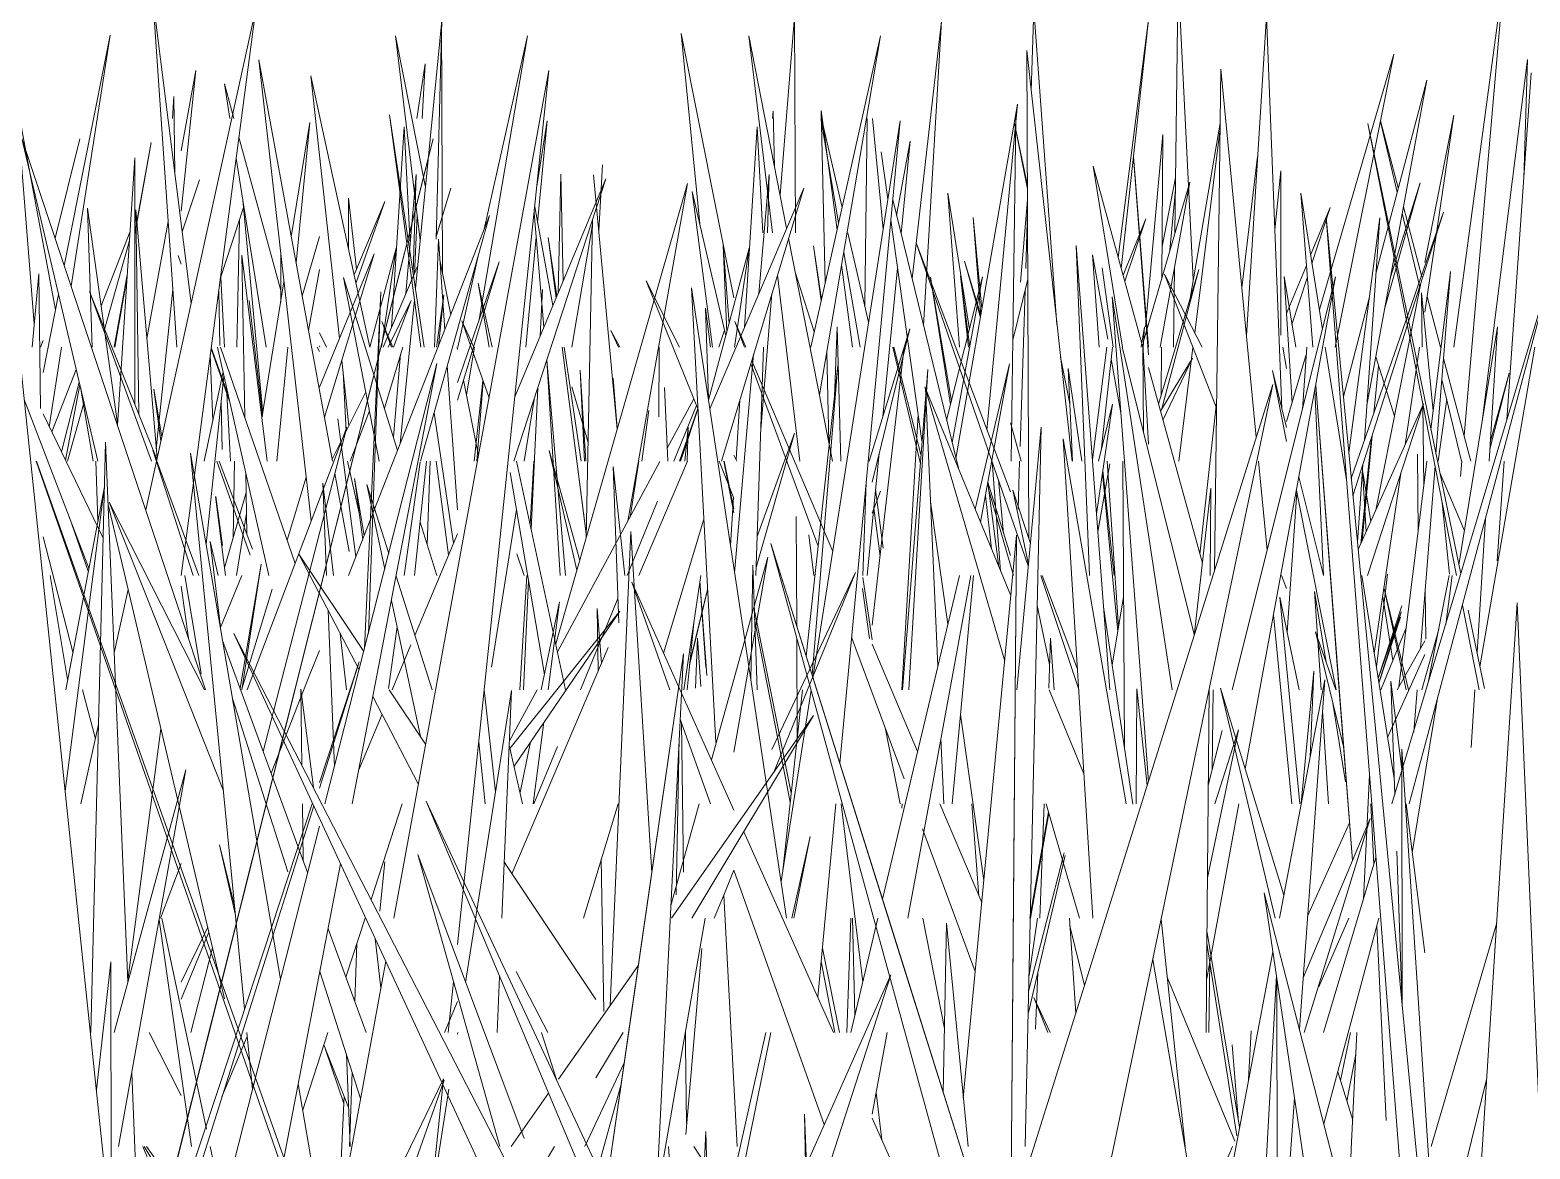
# Model space of a CAD drawing. Header units: millimetres. Extents: x -9575 to 27274, y -4387 to 11354.
# Drawn here: x -5118.96 to -5082.72, y 3088.56 to 3115.59 of the extents above; entities that cross this region are included whole.
import ezdxf

# ---------------------------------------------------------------- set-up
doc = ezdxf.new("R2010")
doc.units = ezdxf.units.MM
doc.layers.add('G-IMPT', color=8, linetype='Continuous', lineweight=9)

# ---------------------------------------------------------------- blocks, each defined once
blk = doc.blocks.new('Grass Array - 25_dwg-V16-North')
at = {"layer": 'G-IMPT'}
for p, q in [((-5115.409, 3107.931), (-5115.996, 3116.393)), ((-5115.066, 3108.995), (-5115.996, 3116.393)), ((-5109.647, 3109.345), (-5109.008, 3115.818)), ((-5109.143, 3110.54), (-5109.008, 3115.818)), ((-5097.649, 3109.591), (-5096.934, 3115.8)), ((-5097.372, 3108.455), (-5096.934, 3115.8)), ((-5092.668, 3110.098), (-5091.927, 3115.907)), ((-5092.595, 3109.832), (-5091.927, 3115.907)), ((-5089.569, 3108.214), (-5089.089, 3115.928)), ((-5088.711, 3106.442), (-5089.089, 3115.928)), ((-5118.132, 3109.894), (-5117.023, 3115.463)), ((-5117.967, 3109.399), (-5117.023, 3115.463)), ((-5094.827, 3103.297), (-5094.873, 3115.093)), ((-5093.784, 3105.172), (-5094.873, 3115.093)), ((-5087.808, 3108.838), (-5086.007, 3115.003)), ((-5087.424, 3107.931), (-5086.007, 3115.003)), ((-5114.13, 3113.449), (-5114.263, 3114.291)), ((-5114.034, 3113.449), (-5114.263, 3114.291)), ((-5109.436, 3107.931), (-5110.274, 3113.544)), ((-5109.52, 3107.931), (-5110.274, 3113.544)), ((-5099.746, 3109.488), (-5099.841, 3113.642)), ((-5099.461, 3110.761), (-5099.841, 3113.642)), ((-5096.588, 3105.241), (-5095.105, 3113.798)), ((-5095.838, 3105.925), (-5095.105, 3113.798)), ((-5112.647, 3110.596), (-5112.198, 3113.359)), ((-5112.531, 3109.967), (-5112.198, 3113.359)), ((-5099.422, 3110.936), (-5099.853, 3113.449)), ((-5099.34, 3111.3), (-5099.838, 3113.449)), ((-5112.903, 3109.299), (-5113.911, 3113)), ((-5098.021, 3111.113), (-5097.693, 3112.908)), ((-5097.914, 3110.677), (-5097.693, 3112.908)), ((-5116.849, 3106.047), (-5116.427, 3112.505)), ((-5116.429, 3106.554), (-5116.427, 3112.505)), ((-5113.257, 3107.931), (-5113.978, 3112.491)), ((-5098.233, 3111.501), (-5098.395, 3112.648)), ((-5091.936, 3107.744), (-5092.3, 3112.518)), ((-5091.935, 3107.931), (-5092.298, 3112.531)), ((-5106.201, 3109.231), (-5106.131, 3112.109)), ((-5106.08, 3109.52), (-5106.131, 3112.109)), ((-5092.072, 3107.931), (-5093.273, 3112.297)), ((-5092.565, 3107.931), (-5093.273, 3112.297)), ((-5115.282, 3110.717), (-5114.867, 3111.974)), ((-5106.325, 3108.934), (-5106.766, 3111.318)), ((-5096.53, 3105.005), (-5098.115, 3111.499)), ((-5117.572, 3111.29), (-5117.459, 3107.931)), ((-5117.572, 3111.29), (-5116.846, 3106.087)), ((-5116.846, 3106.087), (-5117.572, 3111.29)), ((-5116.404, 3111.246), (-5116.332, 3106.314)), ((-5116.404, 3111.246), (-5115.889, 3105.252)), ((-5106.542, 3108.414), (-5106.781, 3111.173)), ((-5097.411, 3105.667), (-5098.162, 3110.995)), ((-5087.036, 3104.759), (-5084.806, 3111.189)), ((-5086.996, 3104.341), (-5084.806, 3111.189)), ((-5106.231, 3109.16), (-5106.439, 3110.579)), ((-5106.439, 3110.579), (-5106.251, 3109.111)), ((-5106.251, 3109.111), (-5106.439, 3110.579)), ((-5098.698, 3108.532), (-5099.199, 3110.69)), ((-5109.19, 3107.931), (-5109.094, 3110.54)), ((-5108.939, 3108.347), (-5109.094, 3110.54)), ((-5099.843, 3109.057), (-5100.032, 3110.378)), ((-5099.838, 3109.078), (-5100.032, 3110.378)), ((-5098.906, 3107.931), (-5099.299, 3110.219)), ((-5095.274, 3104.435), (-5097.552, 3110.453)), ((-5094.84, 3102.645), (-5097.552, 3110.453)), ((-5113.771, 3106.234), (-5113.842, 3110.155)), ((-5113.231, 3105.172), (-5113.842, 3110.155)), ((-5112.902, 3110.201), (-5112.903, 3109.013)), ((-5108.631, 3106.648), (-5107.623, 3109.991)), ((-5108.631, 3107.078), (-5107.623, 3109.991)), ((-5099.088, 3107.931), (-5099.35, 3109.919)), ((-5093.285, 3110.16), (-5093.129, 3107.931)), ((-5093.285, 3110.16), (-5092.921, 3108.118)), ((-5092.921, 3108.118), (-5093.285, 3110.16)), ((-5118.745, 3109.702), (-5118.908, 3107.931)), ((-5118.745, 3109.702), (-5118.708, 3106.449)), ((-5113.358, 3106.21), (-5112.823, 3109.509)), ((-5098.354, 3106.251), (-5097.998, 3109.834)), ((-5096.283, 3107.931), (-5096.478, 3109.653)), ((-5096.251, 3107.931), (-5096.478, 3109.653)), ((-5090.301, 3106.48), (-5091.549, 3109.692)), ((-5090.638, 3107.931), (-5091.549, 3109.692)), ((-5085.112, 3105.941), (-5084.638, 3109.76)), ((-5084.99, 3105.35), (-5084.638, 3109.76)), ((-5118.645, 3107.32), (-5118.27, 3109.203)), ((-5115.895, 3105.227), (-5117.522, 3109.273)), ((-5116.026, 3105.172), (-5117.522, 3109.273)), ((-5106.632, 3108.201), (-5106.579, 3109.323)), ((-5113.346, 3106.284), (-5113.664, 3109.058)), ((-5110.017, 3105.592), (-5109.674, 3109.075)), ((-5102.52, 3107.931), (-5102.637, 3108.872)), ((-5102.57, 3106.683), (-5102.637, 3108.872)), ((-5107.87, 3106.704), (-5108.528, 3108.563)), ((-5108.235, 3107.931), (-5108.528, 3108.563)), ((-5104.706, 3107.931), (-5104.928, 3108.328)), ((-5104.739, 3107.931), (-5104.928, 3108.328)), ((-5102.321, 3107.931), (-5102.19, 3108.314)), ((-5102.319, 3107.931), (-5102.19, 3108.314)), ((-5118.495, 3106.008), (-5118.195, 3107.931)), ((-5114.545, 3106.15), (-5114.603, 3107.754)), ((-5113, 3105.172), (-5112.73, 3107.931)), ((-5106.1, 3107.931), (-5105.523, 3103.425)), ((-5105.523, 3103.416), (-5106.1, 3107.931)), ((-5105.645, 3105.172), (-5106.05, 3107.931)), ((-5103.761, 3107.931), (-5103.765, 3106.245)), ((-5099.659, 3105.632), (-5099.708, 3107.811)), ((-5098.313, 3103.836), (-5097.841, 3107.931)), ((-5097.448, 3105.113), (-5098.11, 3107.931)), ((-5097.433, 3105.332), (-5098.09, 3107.931)), ((-5093.292, 3105.213), (-5092.945, 3107.931)), ((-5093.079, 3105.426), (-5092.804, 3107.931)), ((-5091.936, 3105.587), (-5092.07, 3107.999)), ((-5092.055, 3105.873), (-5092.07, 3107.999)), ((-5088.598, 3106.134), (-5088.126, 3107.752)), ((-5088.216, 3106.427), (-5088.113, 3107.931)), ((-5114.751, 3105.172), (-5114.296, 3107.331)), ((-5108.631, 3103.998), (-5108.877, 3107.481)), ((-5106.15, 3102.413), (-5106.473, 3107.612)), ((-5106.023, 3102.413), (-5106.473, 3107.611)), ((-5105.562, 3105.172), (-5105.666, 3107.377)), ((-5105.532, 3105.172), (-5105.666, 3107.377)), ((-5092.836, 3107.64), (-5092.604, 3106.343)), ((-5092.604, 3106.343), (-5092.836, 3107.64)), ((-5090.635, 3102.71), (-5091.936, 3107.439)), ((-5091.645, 3106.379), (-5090.875, 3107.664)), ((-5091.587, 3106.167), (-5090.875, 3107.664)), ((-5088.942, 3107.369), (-5088.598, 3105.647)), ((-5088.942, 3107.369), (-5088.598, 3105.988)), ((-5117.431, 3105.172), (-5117.741, 3106.961)), ((-5114.704, 3103.17), (-5114.274, 3107.232)), ((-5083.689, 3105.468), (-5083.218, 3107.302)), ((-5083.679, 3105.633), (-5083.218, 3107.302)), ((-5115.971, 3106.913), (-5115.797, 3105.67)), ((-5115.971, 3106.913), (-5115.778, 3105.759)), ((-5115.778, 3105.759), (-5115.971, 3106.913)), ((-5107.019, 3105.172), (-5106.782, 3106.662)), ((-5106.853, 3103.534), (-5106.692, 3106.94)), ((-5097.028, 3100.219), (-5097.324, 3106.95)), ((-5087.709, 3102.418), (-5087.915, 3106.902)), ((-5108.728, 3103.191), (-5109.198, 3106.34)), ((-5104.178, 3105.172), (-5104.008, 3106.396)), ((-5103.266, 3105.172), (-5102.828, 3106.45)), ((-5103.245, 3105.172), (-5102.821, 3106.433)), ((-5097.898, 3099.654), (-5097.501, 3106.306)), ((-5093.192, 3103.894), (-5092.803, 3106.55)), ((-5093.141, 3105.172), (-5092.803, 3106.55)), ((-5090.695, 3102.927), (-5090.29, 3106.582)), ((-5086.871, 3103.044), (-5085.288, 3106.561)), ((-5086.641, 3102.413), (-5085.288, 3106.561)), ((-5117.366, 3105.172), (-5117.318, 3103.743)), ((-5109.365, 3103.16), (-5109.291, 3105.172)), ((-5108.845, 3102.91), (-5109.149, 3105.172)), ((-5106.878, 3103.653), (-5106.784, 3105.172)), ((-5104.461, 3103.825), (-5104.248, 3105.172)), ((-5098.736, 3102.413), (-5098.442, 3105.367)), ((-5092.936, 3105.172), (-5092.657, 3101.176)), ((-5085.884, 3099.727), (-5085.208, 3105.172)), ((-5113.72, 3103.413), (-5113.747, 3104.898)), ((-5093.046, 3104.889), (-5092.677, 3101.061)), ((-5093.038, 3104.944), (-5092.769, 3102.413)), ((-5088.302, 3104.799), (-5087.707, 3102.413)), ((-5085.365, 3100.651), (-5085.013, 3105.06)), ((-5098.615, 3103.915), (-5098.414, 3104.453)), ((-5098.529, 3104.493), (-5098.349, 3103.07)), ((-5095.552, 3102.622), (-5095.819, 3104.65)), ((-5095.274, 3102.893), (-5095.816, 3104.667)), ((-5095.201, 3102.413), (-5095.799, 3104.497)), ((-5095.217, 3104.477), (-5094.836, 3102.68)), ((-5095.217, 3104.477), (-5094.79, 3103.185)), ((-5088.584, 3101.044), (-5088.353, 3104.42)), ((-5088.363, 3104.468), (-5087.401, 3099.654)), ((-5114.478, 3104.323), (-5114.238, 3102.413)), ((-5096.786, 3101.237), (-5097.203, 3104.193)), ((-5095.732, 3103.06), (-5095.876, 3104.338)), ((-5113.974, 3102.413), (-5113.73, 3103.919)), ((-5107.811, 3100.199), (-5107.204, 3104.01)), ((-5098.313, 3103.836), (-5098.615, 3101.214)), ((-5098.423, 3102.881), (-5098.575, 3104.036)), ((-5107.018, 3102.413), (-5107.199, 3102.937)), ((-5118.05, 3099.902), (-5118.47, 3102.413)), ((-5115.218, 3102.413), (-5114.821, 3100.04)), ((-5114.821, 3100.04), (-5115.218, 3102.413)), ((-5107.125, 3099.654), (-5106.955, 3102.413)), ((-5107.036, 3099.654), (-5106.912, 3102.282)), ((-5102.773, 3102.266), (-5102.625, 3100.225)), ((-5102.608, 3099.998), (-5102.773, 3102.266)), ((-5102.773, 3102.265), (-5102.631, 3100.201)), ((-5098.615, 3100.862), (-5098.838, 3102.361)), ((-5096.678, 3096.895), (-5096.165, 3102.413)), ((-5094.534, 3102.413), (-5093.623, 3099.659)), ((-5093.654, 3100.153), (-5094.509, 3102.413)), ((-5088.598, 3102.097), (-5088.721, 3102.413)), ((-5115.307, 3102.157), (-5115.132, 3100.9)), ((-5103.022, 3100.258), (-5102.587, 3102.066)), ((-5103.015, 3100.322), (-5102.587, 3102.073)), ((-5098.674, 3100.892), (-5098.847, 3102.102)), ((-5092.814, 3100.253), (-5092.536, 3101.886)), ((-5088.278, 3096.895), (-5088.759, 3101.893)), ((-5088.296, 3099.654), (-5088.759, 3101.893)), ((-5087.767, 3099.654), (-5087.923, 3102.029)), ((-5087.643, 3100.309), (-5087.923, 3102.029)), ((-5094.626, 3101.687), (-5094.325, 3100.265)), ((-5087.413, 3099.654), (-5087.903, 3101.049)), ((-5087.22, 3098.253), (-5087.903, 3101.049)), ((-5086.323, 3099.654), (-5085.708, 3101.145)), ((-5085.329, 3099.654), (-5084.925, 3101.117)), ((-5085.526, 3098.632), (-5085.445, 3099.654)), ((-5095.913, 3095.049), (-5096.478, 3099.053)), ((-5087.585, 3096.895), (-5087.733, 3099.143)), ((-5087.173, 3097.433), (-5087.483, 3099.328)), ((-5096.881, 3096.895), (-5096.951, 3098.477)), ((-5096.032, 3094.673), (-5096.205, 3096.895)), ((-5094.822, 3092.75), (-5094.619, 3094.136)), ((-5093.833, 3093.95), (-5093.481, 3092.508)), ((-5087.099, 3094.136), (-5087.82, 3092.479))]:
    blk.add_line(p, q, dxfattribs=at)
blk = doc.blocks.new('Grass Array - 25_dwg-V19-North')
at = {"layer": 'G-IMPT'}
for p, q in [((-5091.936, 3107.744), (-5092.3, 3112.518)), ((-5091.935, 3107.931), (-5092.298, 3112.531)), ((-5099.843, 3109.057), (-5100.032, 3110.378)), ((-5099.838, 3109.078), (-5100.032, 3110.378)), ((-5102.321, 3107.931), (-5102.19, 3108.314)), ((-5102.319, 3107.931), (-5102.19, 3108.314)), ((-5103.228, 3105.284), (-5102.828, 3106.45)), ((-5103.215, 3105.261), (-5102.821, 3106.433)), ((-5103.022, 3100.258), (-5102.587, 3102.066)), ((-5103.015, 3100.322), (-5102.587, 3102.073))]:
    blk.add_line(p, q, dxfattribs=at)
blk = doc.blocks.new('Grass Array - Grass Array-440235-North')
for name in ['Grass Array - 25_dwg-V16-North', 'Grass Array - 25_dwg-V19-North']:
    blk.add_blockref(name, (0, 0))
blk = doc.blocks.new('Grass Array - 25_dwg-V21-North')
at = {"layer": 'G-IMPT'}
for p, q in [((-5091.299, 3110.676), (-5091.218, 3116.831)), ((-5090.854, 3109.564), (-5091.218, 3116.831)), ((-5084.562, 3107.931), (-5083.328, 3117.087)), ((-5084.313, 3105.792), (-5083.328, 3117.087)), ((-5094.705, 3116.092), (-5094.767, 3114.124)), ((-5094.705, 3116.092), (-5094.147, 3108.479)), ((-5102.78, 3110.904), (-5103.23, 3115.506)), ((-5101.953, 3109.123), (-5103.23, 3115.506)), ((-5109.415, 3114.772), (-5109.614, 3113.449)), ((-5109.415, 3114.772), (-5109.482, 3113.449)), ((-5083.872, 3106.143), (-5082.778, 3114.874)), ((-5082.871, 3112), (-5082.778, 3114.874)), ((-5083.275, 3106.176), (-5082.694, 3114.552)), ((-5119.289, 3113.874), (-5118.856, 3108.493)), ((-5119.289, 3113.874), (-5118.344, 3108.829)), ((-5118.344, 3108.829), (-5119.289, 3113.874)), ((-5115.516, 3113.449), (-5115.488, 3113.982)), ((-5115.459, 3112.121), (-5115.488, 3113.982)), ((-5101.018, 3113.449), (-5101.003, 3113.627)), ((-5101.003, 3113.627), (-5100.969, 3112.274)), ((-5095.255, 3105.172), (-5095.144, 3113.449)), ((-5085.927, 3111.674), (-5086.333, 3113.373)), ((-5085.9, 3111.777), (-5086.329, 3113.395)), ((-5116.427, 3110.696), (-5116.033, 3112.875)), ((-5116.427, 3110.654), (-5116.033, 3112.875)), ((-5092.005, 3108.417), (-5091.591, 3113.069)), ((-5091.611, 3109.602), (-5091.591, 3113.069)), ((-5105.22, 3110.749), (-5105.13, 3112.334)), ((-5088.737, 3112.185), (-5088.884, 3110.766)), ((-5088.737, 3112.185), (-5088.741, 3108.218)), ((-5102.472, 3107.931), (-5102.963, 3111.686)), ((-5102.149, 3108.2), (-5102.963, 3111.686)), ((-5090.94, 3111.913), (-5092.056, 3108.071)), ((-5092.056, 3108.071), (-5090.94, 3111.913)), ((-5090.94, 3111.913), (-5091.654, 3107.931)), ((-5091.281, 3112.018), (-5091.607, 3110.363)), ((-5091.285, 3111.728), (-5091.417, 3110.27)), ((-5086.227, 3108.875), (-5085.374, 3111.898)), ((-5086.091, 3109.617), (-5085.374, 3111.898)), ((-5111.268, 3110.313), (-5111.267, 3111.53)), ((-5111.074, 3109.81), (-5111.267, 3111.53)), ((-5111.13, 3109.677), (-5110.386, 3111.447)), ((-5111.085, 3109.468), (-5110.386, 3111.447)), ((-5094.859, 3111.488), (-5095.025, 3109.495)), ((-5088.018, 3110.15), (-5087.543, 3111.304)), ((-5087.986, 3109.951), (-5087.543, 3111.304)), ((-5085.329, 3109.626), (-5085.778, 3111.317)), ((-5109.602, 3111.105), (-5109.674, 3109.707)), ((-5094.858, 3111.225), (-5094.902, 3109.825)), ((-5092.55, 3109.669), (-5092.002, 3111.028)), ((-5092.509, 3109.519), (-5092.002, 3111.028)), ((-5085.379, 3109.378), (-5085.806, 3111.165)), ((-5105.865, 3107.931), (-5105.37, 3110.893)), ((-5095.989, 3108.696), (-5096.384, 3110.009)), ((-5095.998, 3108.649), (-5096.384, 3110.009)), ((-5088.598, 3108.74), (-5088.121, 3109.899)), ((-5116.928, 3107.931), (-5116.611, 3109.68)), ((-5116.911, 3107.931), (-5116.618, 3109.582)), ((-5114.263, 3107.931), (-5114.351, 3109.61)), ((-5100.013, 3108.297), (-5100.464, 3109.714)), ((-5096.696, 3106.625), (-5097.2, 3109.62)), ((-5096.717, 3106.544), (-5097.2, 3109.62)), ((-5095.216, 3108.097), (-5094.852, 3109.568)), ((-5091.335, 3107.931), (-5091.31, 3109.849)), ((-5088.47, 3108.475), (-5088.099, 3109.607)), ((-5114.37, 3107.973), (-5114.4, 3109.291)), ((-5094.919, 3109.297), (-5095.037, 3105.53)), ((-5084.88, 3107.931), (-5085.204, 3109.153)), ((-5111.969, 3107.824), (-5112.025, 3107.931)), ((-5091.628, 3106.768), (-5091.621, 3107.931)), ((-5088.598, 3107.41), (-5088.691, 3107.931)), ((-5085.996, 3106.258), (-5086.444, 3107.695)), ((-5086.491, 3106.331), (-5086.375, 3107.475)), ((-5084.148, 3105.172), (-5084.806, 3107.652)), ((-5114.118, 3105.172), (-5114.212, 3106.959)), ((-5104.87, 3107.183), (-5104.775, 3105.976)), ((-5084.373, 3105.172), (-5084.846, 3107.151)), ((-5114.313, 3105.459), (-5114.34, 3106.611)), ((-5084.934, 3105.172), (-5084.732, 3106.672)), ((-5095.01, 3105.172), (-5095.274, 3106.103)), ((-5086.809, 3103.181), (-5086.552, 3105.731)), ((-5086.776, 3103.256), (-5086.534, 3105.786)), ((-5095.049, 3105.172), (-5095.085, 3104.017)), ((-5084.399, 3104.804), (-5084.367, 3105.172)), ((-5083.511, 3102.768), (-5083.345, 3105.172)), ((-5086.766, 3104.957), (-5086.568, 3103.716)), ((-5086.766, 3104.957), (-5086.679, 3103.47)), ((-5084.303, 3103.491), (-5084.892, 3104.879)), ((-5114.471, 3104.323), (-5114.308, 3103.137)), ((-5086.278, 3101.898), (-5086.032, 3100.358)), ((-5086.369, 3099.821), (-5085.834, 3101.527)), ((-5086.367, 3099.985), (-5085.818, 3101.677))]:
    blk.add_line(p, q, dxfattribs=at)
blk = doc.blocks.new('Grass Array - 25_dwg-V23-North')
at = {"layer": 'G-IMPT'}
for p, q in [((-5116.427, 3110.696), (-5116.033, 3112.875)), ((-5116.427, 3110.654), (-5116.033, 3112.875)), ((-5116.928, 3107.931), (-5116.611, 3109.68)), ((-5116.911, 3107.931), (-5116.618, 3109.582)), ((-5086.491, 3106.331), (-5086.375, 3107.475)), ((-5086.683, 3104.433), (-5086.552, 3105.731)), ((-5086.67, 3104.356), (-5086.534, 3105.786))]:
    blk.add_line(p, q, dxfattribs=at)
blk = doc.blocks.new('Grass Array - Grass Array-V24-North')
for name in ['Grass Array - 25_dwg-V21-North', 'Grass Array - 25_dwg-V23-North']:
    blk.add_blockref(name, (0, 0))
blk = doc.blocks.new('Grass Array - 25_dwg-V30-North')
at = {"layer": 'G-IMPT'}
for p, q in [((-5110.485, 3107.931), (-5109.334, 3112.517)), ((-5110.484, 3107.931), (-5109.334, 3112.517)), ((-5114.136, 3106.623), (-5114.585, 3107.891)), ((-5114.17, 3106.773), (-5114.581, 3107.917)), ((-5112.145, 3101.309), (-5111.969, 3102.012))]:
    blk.add_line(p, q, dxfattribs=at)
blk = doc.blocks.new('Grass Array - 25_dwg-V34-North')
at = {"layer": 'G-IMPT'}
for p, q in [((-5110.485, 3107.931), (-5109.221, 3112.965)), ((-5110.484, 3107.931), (-5109.221, 3112.965)), ((-5114.136, 3106.623), (-5114.585, 3107.891)), ((-5114.17, 3106.773), (-5114.581, 3107.917)), ((-5093.161, 3103.479), (-5092.873, 3105.113)), ((-5093.16, 3103.465), (-5092.873, 3105.113)), ((-5112.145, 3101.309), (-5111.969, 3102.012)), ((-5112.954, 3098.088), (-5112.563, 3099.648)), ((-5112.562, 3099.646), (-5112.951, 3098.097))]:
    blk.add_line(p, q, dxfattribs=at)
blk = doc.blocks.new('Grass Array - 25_dwg-V37-North')
at = {"layer": 'G-IMPT'}
for p, q in [((-5110.485, 3107.931), (-5109.221, 3112.965)), ((-5110.484, 3107.931), (-5109.221, 3112.965)), ((-5115.307, 3109.937), (-5115.382, 3110.147)), ((-5115.307, 3109.934), (-5115.382, 3110.147)), ((-5114.136, 3106.623), (-5114.585, 3107.891)), ((-5114.17, 3106.773), (-5114.581, 3107.917)), ((-5093.161, 3103.479), (-5092.873, 3105.113)), ((-5093.16, 3103.465), (-5092.873, 3105.113)), ((-5112.145, 3101.309), (-5111.969, 3102.012)), ((-5112.954, 3098.088), (-5112.563, 3099.648)), ((-5112.562, 3099.646), (-5112.951, 3098.097))]:
    blk.add_line(p, q, dxfattribs=at)
blk = doc.blocks.new('Grass Array - Grass Array-440908-North')
for name in ['Grass Array - 25_dwg-V34-North', 'Grass Array - 25_dwg-V37-North', 'Grass Array - 25_dwg-V37-North', 'Grass Array - 25_dwg-V30-North']:
    blk.add_blockref(name, (0, 0))
blk = doc.blocks.new('Grass Array - 25_dwg-V40-North')
at = {"layer": 'G-IMPT'}
blk.add_line((-5118.355, 3110.561), (-5117.752, 3112.965), dxfattribs=at)
blk.add_line((-5118.355, 3110.561), (-5117.752, 3112.965), dxfattribs=at)
blk = doc.blocks.new('Grass Array - 25_dwg-V44-North')
at = {"layer": 'G-IMPT'}
blk.add_line((-5118.355, 3110.561), (-5117.752, 3112.965), dxfattribs=at)
blk.add_line((-5118.355, 3110.561), (-5117.752, 3112.965), dxfattribs=at)
blk = doc.blocks.new('Grass Array - 25_dwg-V46-North')
at = {"layer": 'G-IMPT'}
for p, q in [((-5108.995, 3109.716), (-5109.015, 3115.91)), ((-5109.405, 3111.796), (-5110.126, 3115.448)), ((-5109.531, 3110.516), (-5110.126, 3115.448)), ((-5108.104, 3108.6), (-5106.939, 3115.453)), ((-5107.988, 3110.777), (-5106.939, 3115.453)), ((-5115.307, 3111.214), (-5114.951, 3114.615)), ((-5115.307, 3112.672), (-5114.951, 3114.615)), ((-5086.658, 3106.529), (-5085.215, 3114.378)), ((-5086.437, 3109.742), (-5085.215, 3114.378)), ((-5085.26, 3108.773), (-5084.556, 3113.531)), ((-5085.26, 3109.975), (-5084.556, 3113.531)), ((-5110.228, 3108.406), (-5109.917, 3113.255)), ((-5109.774, 3110.418), (-5109.917, 3113.255)), ((-5106.714, 3111.819), (-5106.467, 3113.397)), ((-5106.697, 3110.944), (-5106.467, 3113.397)), ((-5098.791, 3108.933), (-5098.736, 3113.449)), ((-5098.347, 3110.776), (-5098.605, 3113.449)), ((-5094.86, 3111.754), (-5095.17, 3113.33)), ((-5095.17, 3113.33), (-5094.861, 3111.832)), ((-5090.939, 3109.067), (-5090.207, 3113.341)), ((-5090.817, 3108.276), (-5090.21, 3113.135)), ((-5118.355, 3110.561), (-5117.752, 3112.965)), ((-5118.355, 3110.561), (-5117.752, 3112.965)), ((-5089.3, 3112.535), (-5089.68, 3109.365)), ((-5109.878, 3109.228), (-5109.627, 3112.102)), ((-5109.706, 3109.742), (-5109.627, 3112.102)), ((-5109.141, 3110.623), (-5108.794, 3111.773)), ((-5114.363, 3109.576), (-5113.794, 3111.323)), ((-5113.338, 3106.331), (-5113.818, 3111.478)), ((-5096.787, 3111.645), (-5096.262, 3108.359)), ((-5096.787, 3111.645), (-5096.499, 3107.931)), ((-5096.499, 3107.931), (-5096.787, 3111.645)), ((-5116.137, 3108.14), (-5115.619, 3110.967)), ((-5113.961, 3107.931), (-5113.898, 3111.002)), ((-5095.961, 3108.858), (-5096.174, 3111.062)), ((-5095.99, 3108.694), (-5096.174, 3111.062)), ((-5087.095, 3105.374), (-5086.346, 3111.055)), ((-5086.717, 3105.679), (-5086.346, 3111.055)), ((-5117.242, 3108.926), (-5116.544, 3110.709)), ((-5112.382, 3109.157), (-5111.969, 3110.599)), ((-5106.98, 3107.931), (-5106.73, 3110.587)), ((-5117.162, 3108.353), (-5116.558, 3110.505)), ((-5110.752, 3107.931), (-5110.111, 3110.321)), ((-5110.465, 3107.931), (-5110.111, 3110.321)), ((-5102.212, 3110.385), (-5102.127, 3108.284)), ((-5102.212, 3110.385), (-5102.069, 3108.499)), ((-5109.592, 3109.899), (-5110.43, 3107.931)), ((-5108.796, 3108.711), (-5109.059, 3110.04)), ((-5108.626, 3107.931), (-5108.131, 3110.138)), ((-5112.23, 3108.333), (-5111.969, 3109.807)), ((-5096.813, 3106.162), (-5095.945, 3109.625)), ((-5096.681, 3105.622), (-5095.945, 3109.625)), ((-5091.692, 3106.552), (-5090.719, 3109.803)), ((-5091.623, 3106.415), (-5090.719, 3109.803)), ((-5088.466, 3106.588), (-5088.661, 3109.633)), ((-5088.38, 3107.931), (-5088.661, 3109.633)), ((-5115.908, 3105.47), (-5115.505, 3109.321)), ((-5086.446, 3103.989), (-5085.367, 3109.434)), ((-5085.057, 3106.383), (-5085.341, 3109.239)), ((-5085.325, 3107.931), (-5085.341, 3109.239)), ((-5087.227, 3106.741), (-5086.602, 3109.114)), ((-5110.193, 3107.931), (-5110.457, 3108.552)), ((-5110.227, 3107.931), (-5110.457, 3108.552)), ((-5092.034, 3108.417), (-5092.113, 3107.931)), ((-5092.034, 3108.417), (-5092.064, 3107.931)), ((-5118.704, 3107.931), (-5118.645, 3108.086)), ((-5111.798, 3107.931), (-5111.969, 3108.271)), ((-5111.957, 3107.931), (-5111.969, 3107.961)), ((-5110.398, 3106.458), (-5109.954, 3107.931)), ((-5110.18, 3105.762), (-5110.006, 3107.757)), ((-5108.631, 3107.873), (-5108.642, 3107.931)), ((-5108.414, 3106.775), (-5108.218, 3107.931)), ((-5093.838, 3106.56), (-5094.061, 3107.691)), ((-5091.205, 3105.172), (-5090.861, 3107.92)), ((-5085.735, 3105.569), (-5085.385, 3107.931)), ((-5118.434, 3105.882), (-5117.843, 3107.391)), ((-5111.32, 3105.898), (-5111.396, 3107.323)), ((-5118.2, 3105.397), (-5117.771, 3107.085)), ((-5118.106, 3105.202), (-5117.755, 3107.02)), ((-5108.126, 3105.311), (-5108.485, 3107.132)), ((-5108.015, 3107.112), (-5108.226, 3105.172)), ((-5108.007, 3107.09), (-5108.167, 3105.172)), ((-5105.478, 3105.628), (-5105.869, 3106.974)), ((-5118.057, 3105.172), (-5117.67, 3106.548)), ((-5085.283, 3104.566), (-5085.308, 3106.557)), ((-5103.137, 3105.172), (-5103.062, 3105.995)), ((-5103.08, 3105.172), (-5103.062, 3105.995)), ((-5114.055, 3103.315), (-5114.017, 3105.172)), ((-5095.51, 3102.521), (-5095.716, 3105.167)), ((-5085.438, 3105.341), (-5085.421, 3103.458)), ((-5086.887, 3103.216), (-5086.758, 3105.084)), ((-5086.481, 3100.526), (-5085.837, 3104.879)), ((-5114.261, 3102.596), (-5113.739, 3104.42)), ((-5095.438, 3103.429), (-5095.563, 3104.728)), ((-5084.666, 3102.445), (-5084.837, 3104.165)), ((-5086.162, 3102.447), (-5086.43, 3100.207)), ((-5085.237, 3100.878), (-5085.252, 3102.067)), ((-5085.833, 3101.539), (-5086.386, 3099.929)), ((-5086.368, 3099.814), (-5085.846, 3101.407)), ((-5102.877, 3099.689), (-5102.83, 3100.9)), ((-5102.751, 3099.728), (-5102.83, 3100.9))]:
    blk.add_line(p, q, dxfattribs=at)
blk = doc.blocks.new('Grass Array - Grass Array-V47-North')
for name in ['Grass Array - 25_dwg-V46-North', 'Grass Array - 25_dwg-V40-North', 'Grass Array - 25_dwg-V40-North', 'Grass Array - 25_dwg-V44-North']:
    blk.add_blockref(name, (0, 0))
blk = doc.blocks.new('Grass Array - 25_dwg-V51-North')
at = {"layer": 'G-IMPT'}
for p, q in [((-5116.165, 3103.998), (-5113.503, 3116.099)), ((-5115.109, 3103.915), (-5113.503, 3116.099)), ((-5100.838, 3111.608), (-5100.485, 3115.91)), ((-5100.468, 3110.69), (-5100.485, 3115.91)), ((-5100.679, 3110.8), (-5101.596, 3115.448)), ((-5101.022, 3110.69), (-5101.596, 3115.448)), ((-5100.095, 3107.931), (-5098.409, 3115.453)), ((-5099.884, 3106.775), (-5098.409, 3115.453)), ((-5112.165, 3103.734), (-5113.433, 3114.87)), ((-5111.648, 3105.172), (-5113.433, 3114.87)), ((-5110.173, 3094.136), (-5106.421, 3114.615)), ((-5107.657, 3102.809), (-5106.421, 3114.615)), ((-5090.34, 3102.534), (-5090.191, 3114.644)), ((-5089.331, 3105.753), (-5090.191, 3114.644)), ((-5111.484, 3108.139), (-5112.171, 3114.484)), ((-5110.752, 3107.931), (-5112.171, 3114.484)), ((-5101.698, 3108.406), (-5101.387, 3113.255)), ((-5101.258, 3110.69), (-5101.387, 3113.255)), ((-5099.763, 3101.728), (-5097.937, 3113.397)), ((-5099.394, 3097.879), (-5097.937, 3113.397)), ((-5084.492, 3102.413), (-5086.64, 3113.33)), ((-5086.64, 3113.33), (-5084.39, 3102.451)), ((-5117.32, 3105.172), (-5119.157, 3112.967)), ((-5115.353, 3101.565), (-5119.157, 3112.967)), ((-5116.661, 3083.316), (-5109.221, 3112.965)), ((-5112.145, 3101.309), (-5109.221, 3112.965)), ((-5104.772, 3105.944), (-5105.346, 3112.095)), ((-5101.348, 3109.228), (-5101.097, 3112.102)), ((-5101.145, 3110.69), (-5101.097, 3112.102)), ((-5107.268, 3105.172), (-5105.045, 3111.995)), ((-5107.246, 3106.733), (-5105.045, 3111.995)), ((-5106.257, 3100.76), (-5103.071, 3111.883)), ((-5104.517, 3103.722), (-5103.071, 3111.883)), ((-5100.264, 3111.773), (-5102.534, 3106.443)), ((-5102.256, 3105.172), (-5100.264, 3111.773)), ((-5088.257, 3111.645), (-5087.732, 3108.359)), ((-5088.257, 3111.645), (-5087.969, 3107.931)), ((-5087.969, 3107.931), (-5088.257, 3111.645)), ((-5112.979, 3048.02), (-5119.55, 3111.006)), ((-5111.261, 3102.413), (-5107.859, 3111.106)), ((-5109.527, 3105.172), (-5107.859, 3111.106)), ((-5105.525, 3103.315), (-5105.368, 3111.002)), ((-5086.583, 3100.053), (-5087.644, 3111.062)), ((-5082.743, 3048), (-5087.644, 3111.062)), ((-5102.565, 3106.65), (-5101.581, 3110.321)), ((-5101.935, 3107.931), (-5101.581, 3110.321)), ((-5099.568, 3105.172), (-5100.631, 3110.558)), ((-5093.682, 3110.385), (-5093.36, 3102.413)), ((-5093.682, 3110.385), (-5092.872, 3099.654)), ((-5115.307, 3109.937), (-5115.382, 3110.147)), ((-5115.307, 3109.934), (-5115.382, 3110.147)), ((-5111.969, 3106.963), (-5110.641, 3110.185)), ((-5111.844, 3106.238), (-5110.641, 3110.185)), ((-5110.52, 3105.172), (-5111.386, 3109.615)), ((-5110.078, 3105.436), (-5111.386, 3109.615)), ((-5102.818, 3106.426), (-5104.074, 3109.533)), ((-5103.268, 3107.931), (-5104.074, 3109.533)), ((-5100.357, 3105.172), (-5100.899, 3109.669)), ((-5093.054, 3109.842), (-5092.788, 3107.931)), ((-5089.913, 3099.654), (-5087.415, 3109.625)), ((-5089.6, 3097.739), (-5087.415, 3109.625)), ((-5086.054, 3096.895), (-5082.189, 3109.803)), ((-5085.188, 3098.569), (-5082.189, 3109.803)), ((-5110.481, 3109.262), (-5110.876, 3100.655)), ((-5110.481, 3109.262), (-5110.785, 3101.013)), ((-5110.785, 3101.013), (-5110.481, 3109.262)), ((-5109.142, 3107.931), (-5108.964, 3109.195)), ((-5109.093, 3107.953), (-5108.964, 3109.195)), ((-5107.797, 3107.931), (-5108.129, 3109.472)), ((-5107.868, 3107.931), (-5108.129, 3109.472)), ((-5101.595, 3100.212), (-5102.974, 3109.365)), ((-5102.392, 3098.379), (-5102.974, 3109.365)), ((-5101.303, 3105.93), (-5101.033, 3109.224)), ((-5091.938, 3097.434), (-5092.814, 3109.144)), ((-5091.366, 3099.654), (-5092.814, 3109.144)), ((-5110.307, 3107.931), (-5109.747, 3109.053)), ((-5110.174, 3107.931), (-5109.747, 3109.053)), ((-5101.663, 3107.931), (-5101.927, 3108.552)), ((-5101.697, 3107.931), (-5101.927, 3108.552)), ((-5099.526, 3106.726), (-5099.457, 3108.416)), ((-5099.373, 3105.172), (-5099.457, 3108.416)), ((-5083.504, 3108.417), (-5084.436, 3102.67)), ((-5083.504, 3108.417), (-5083.708, 3105.172)), ((-5098.686, 3105.172), (-5097.702, 3108.374)), ((-5098.615, 3104.667), (-5097.702, 3108.374)), ((-5114.136, 3106.623), (-5114.585, 3107.891)), ((-5114.17, 3106.773), (-5114.581, 3107.917)), ((-5113.187, 3102.413), (-5114.431, 3107.931)), ((-5112.556, 3102.705), (-5114.356, 3107.931)), ((-5101.936, 3102.477), (-5101.476, 3107.757)), ((-5101.421, 3102.413), (-5101.237, 3107.931)), ((-5092.573, 3107.931), (-5090.829, 3100.997)), ((-5087.664, 3107.931), (-5087.151, 3104.721)), ((-5083.927, 3100.209), (-5082.604, 3107.931)), ((-5111.833, 3096.895), (-5109.127, 3107.531)), ((-5111.256, 3106.028), (-5111.427, 3107.608)), ((-5111.135, 3097.106), (-5109.127, 3107.531)), ((-5099.919, 3103.121), (-5101.547, 3107.523)), ((-5099.566, 3102.992), (-5101.523, 3107.601)), ((-5099.444, 3107.485), (-5100.208, 3100.468)), ((-5099.444, 3107.485), (-5100.066, 3100.016)), ((-5097.877, 3099.654), (-5097.267, 3107.388)), ((-5097.724, 3099.654), (-5097.267, 3107.388)), ((-5096.125, 3104.018), (-5095.292, 3107.524)), ((-5095.994, 3103.698), (-5095.292, 3107.524)), ((-5093.771, 3105.172), (-5093.88, 3107.412)), ((-5093.546, 3105.172), (-5093.88, 3107.412)), ((-5103.63, 3106.958), (-5103.547, 3105.172)), ((-5095.411, 3100.345), (-5097.339, 3106.974)), ((-5095.274, 3101.947), (-5097.339, 3106.974)), ((-5096.429, 3083.1), (-5088.932, 3107.028)), ((-5091.151, 3096.4), (-5088.932, 3107.028)), ((-5087.897, 3107.001), (-5087.383, 3100.351)), ((-5087.009, 3095.526), (-5087.897, 3107.001)), ((-5117.538, 3102.59), (-5119.097, 3106.663)), ((-5111.657, 3105.222), (-5110.847, 3106.847)), ((-5103.562, 3105.493), (-5102.922, 3106.682)), ((-5101.902, 3105.218), (-5101.811, 3106.648)), ((-5117.194, 3103.312), (-5118.645, 3106.32)), ((-5111.224, 3105.172), (-5110.759, 3106.394)), ((-5103.404, 3105.172), (-5102.855, 3106.516)), ((-5113.714, 3099.654), (-5111.306, 3105.999)), ((-5113.325, 3098.163), (-5111.306, 3105.999)), ((-5111.085, 3102.864), (-5111.519, 3106.201)), ((-5095.115, 3099.654), (-5094.532, 3105.995)), ((-5094.912, 3088.618), (-5094.532, 3105.995)), ((-5117.136, 3105.631), (-5117.49, 3091.377)), ((-5117.136, 3105.631), (-5116.706, 3095.288)), ((-5101.414, 3102.604), (-5100.485, 3105.849)), ((-5101.389, 3103.357), (-5100.485, 3105.849)), ((-5093.283, 3094.136), (-5093.996, 3105.711)), ((-5092.478, 3096.895), (-5093.996, 3105.711)), ((-5115.729, 3096.31), (-5118.811, 3105.172)), ((-5104.108, 3063.788), (-5118.799, 3105.172)), ((-5114.881, 3102.413), (-5115.989, 3105.44)), ((-5115.019, 3102.413), (-5115.989, 3105.44)), ((-5112.91, 3092.661), (-5115.08, 3105.37)), ((-5114.099, 3095.268), (-5115.08, 3105.37)), ((-5113.642, 3102.901), (-5114.445, 3105.172)), ((-5113.582, 3103.048), (-5114.387, 3105.172)), ((-5111.005, 3103.917), (-5111.288, 3105.172)), ((-5109.917, 3102.413), (-5109.532, 3105.152)), ((-5109.668, 3102.413), (-5109.381, 3105.172)), ((-5106.019, 3099.654), (-5107.205, 3105.172)), ((-5105.679, 3102.778), (-5106.416, 3105.433)), ((-5105.746, 3102.544), (-5106.416, 3105.433)), ((-5106.216, 3100.57), (-5103.74, 3105.164)), ((-5103.075, 3105.172), (-5104.25, 3102.413)), ((-5101.953, 3104.284), (-5102.312, 3105.172)), ((-5101.953, 3103.926), (-5102.195, 3105.172)), ((-5101.953, 3104.021), (-5102.185, 3105.172)), ((-5101.879, 3105.172), (-5101.953, 3105.318)), ((-5092.513, 3098.227), (-5092.556, 3105.172)), ((-5089.067, 3103.028), (-5089.275, 3105.172)), ((-5112.75, 3103.268), (-5112.286, 3104.791)), ((-5111.246, 3102.989), (-5111.594, 3104.88)), ((-5106.529, 3100.022), (-5107.355, 3104.902)), ((-5104.873, 3105.047), (-5104.736, 3101.271)), ((-5104.873, 3105.047), (-5104.589, 3102.413)), ((-5104.589, 3102.413), (-5104.873, 3105.047)), ((-5093.161, 3103.479), (-5092.873, 3105.113)), ((-5093.16, 3103.465), (-5092.873, 3105.113)), ((-5118.11, 3097.205), (-5117.164, 3104.507)), ((-5118.097, 3099.654), (-5117.163, 3104.555)), ((-5111.629, 3102.413), (-5111.886, 3104.641)), ((-5111.794, 3102.413), (-5111.886, 3104.641)), ((-5110.921, 3103.283), (-5111.116, 3104.755)), ((-5110.883, 3103.379), (-5111.116, 3104.755)), ((-5110.389, 3102.569), (-5110.824, 3104.613)), ((-5110.293, 3102.948), (-5110.824, 3104.613)), ((-5098.836, 3102.413), (-5098.757, 3104.662)), ((-5090.833, 3100.959), (-5090.431, 3104.519)), ((-5090.448, 3102.413), (-5090.431, 3104.519)), ((-5114.259, 3092.187), (-5117.074, 3104.128)), ((-5114.288, 3097.211), (-5117.047, 3104.187)), ((-5114.74, 3099.654), (-5117.047, 3104.187)), ((-5104.53, 3102.413), (-5103.798, 3104.206)), ((-5102.036, 3103.139), (-5101.961, 3104.304)), ((-5117.551, 3102.521), (-5118.016, 3103.839)), ((-5115.109, 3103.915), (-5115.307, 3102.413)), ((-5109.132, 3102.413), (-5109.534, 3103.699)), ((-5103.654, 3100.539), (-5102.678, 3103.774)), ((-5100.445, 3103.839), (-5100.436, 3101.195)), ((-5083.795, 3103.788), (-5083.998, 3100.553)), ((-5117.924, 3100.565), (-5118.645, 3103.347)), ((-5109.66, 3100.963), (-5108.631, 3103.423)), ((-5104.942, 3092.026), (-5104.442, 3103.474)), ((-5103.936, 3095.229), (-5104.442, 3103.474)), ((-5100.143, 3103.392), (-5100.025, 3102.413)), ((-5095.123, 3103.386), (-5096.41, 3089.799)), ((-5095.259, 3086.833), (-5095.123, 3103.386)), ((-5095.123, 3103.386), (-5095.204, 3093.551)), ((-5114.357, 3101.168), (-5114.603, 3103.233)), ((-5114.415, 3102.413), (-5114.603, 3103.233)), ((-5101.062, 3103.185), (-5095.959, 3084.599)), ((-5101.062, 3103.185), (-5097.94, 3093.25)), ((-5094.245, 3081.494), (-5101.062, 3103.185)), ((-5113.886, 3099.695), (-5113.376, 3102.684)), ((-5113.844, 3099.654), (-5113.376, 3102.684)), ((-5111.009, 3100.131), (-5112.467, 3102.931)), ((-5110.896, 3100.575), (-5112.467, 3102.931)), ((-5107.657, 3102.809), (-5108.631, 3093.498)), ((-5102.497, 3097.959), (-5101.135, 3102.855)), ((-5101.595, 3100.212), (-5101.135, 3102.855)), ((-5101.545, 3099.879), (-5101.499, 3102.659)), ((-5101.391, 3099.654), (-5101.499, 3102.659)), ((-5114.361, 3101.158), (-5113.844, 3102.413)), ((-5109.243, 3099.654), (-5110.116, 3102.394)), ((-5103.5, 3099.654), (-5104.422, 3102.252)), ((-5101.953, 3096.745), (-5104.422, 3102.252)), ((-5103.16, 3099.654), (-5102.751, 3102.413)), ((-5101.034, 3098.209), (-5099.018, 3102.485)), ((-5100.987, 3097.663), (-5099.018, 3102.485)), ((-5098.363, 3094.598), (-5096.506, 3102.413)), ((-5097.228, 3096.966), (-5096.229, 3102.413)), ((-5086.782, 3102.413), (-5086, 3097.513)), ((-5085.176, 3099.827), (-5084.673, 3102.413)), ((-5084.756, 3101.23), (-5084.599, 3102.413)), ((-5116.925, 3100.546), (-5116.589, 3102.072)), ((-5113.837, 3099.7), (-5113.112, 3102.081)), ((-5086.24, 3102.099), (-5085.711, 3099.654)), ((-5086.24, 3102.099), (-5085.653, 3099.654)), ((-5115.353, 3101.565), (-5114.716, 3099.654)), ((-5111.603, 3097.8), (-5111.759, 3101.57)), ((-5109.529, 3098.524), (-5110.228, 3101.813)), ((-5107.363, 3098.235), (-5104.712, 3101.552)), ((-5107.266, 3097.809), (-5104.712, 3101.552)), ((-5106.606, 3099.654), (-5106.165, 3101.779)), ((-5106.441, 3099.654), (-5106.165, 3101.779)), ((-5105.657, 3099.654), (-5104.757, 3101.856)), ((-5105.23, 3100.11), (-5105.254, 3101.619)), ((-5105.153, 3100.292), (-5105.254, 3101.619)), ((-5100.569, 3097.155), (-5101.45, 3101.528)), ((-5099.763, 3101.728), (-5100.043, 3099.943)), ((-5092.314, 3096.892), (-5093.023, 3101.656)), ((-5083.95, 3099.654), (-5084.352, 3101.7)), ((-5083.818, 3099.681), (-5084.209, 3101.573)), ((-5083.026, 3101.756), (-5083.641, 3092.211)), ((-5083.026, 3101.756), (-5081.669, 3070.143)), ((-5112.145, 3101.309), (-5116.66, 3083.309)), ((-5110.3, 3099.682), (-5110.091, 3101.17)), ((-5103.084, 3099.654), (-5102.91, 3101.341)), ((-5100.593, 3096.934), (-5101.452, 3101.355)), ((-5088.916, 3101.46), (-5088.474, 3096.895)), ((-5112.254, 3095.237), (-5114.307, 3100.845)), ((-5090.835, 3056.033), (-5114.033, 3101.013)), ((-5109.596, 3091.44), (-5114.033, 3101.013)), ((-5111.311, 3099.654), (-5111.468, 3101.012)), ((-5100.435, 3100.903), (-5100.427, 3098.453)), ((-5097.842, 3097.504), (-5099.108, 3100.927)), ((-5094.347, 3099.689), (-5094.3, 3100.9)), ((-5094.216, 3099.654), (-5094.3, 3100.9)), ((-5085.925, 3099.654), (-5085.26, 3100.837)), ((-5112.203, 3100.007), (-5111.969, 3100.605)), ((-5110.772, 3048.052), (-5103.169, 3100.521)), ((-5110.208, 3099.654), (-5109.755, 3100.735)), ((-5107.318, 3095.208), (-5104.99, 3100.675)), ((-5103.169, 3100.521), (-5104.512, 3091.255)), ((-5103.169, 3100.521), (-5103.905, 3085.859)), ((-5097.516, 3098.165), (-5098.615, 3100.753)), ((-5086.158, 3098.499), (-5085.26, 3100.502)), ((-5111.969, 3097.278), (-5111.006, 3100.329)), ((-5111.969, 3097.412), (-5111.006, 3100.329)), ((-5101.595, 3100.212), (-5101.953, 3098.149)), ((-5100.68, 3094.136), (-5101.595, 3100.212)), ((-5088.246, 3096.913), (-5087.943, 3100.1)), ((-5088.034, 3098.029), (-5087.943, 3100.1)), ((-5087.009, 3095.526), (-5087.383, 3100.351)), ((-5112.203, 3100.007), (-5113.132, 3097.635)), ((-5088.774, 3094.136), (-5087.679, 3099.896)), ((-5088.288, 3091.452), (-5087.679, 3099.896)), ((-5086.583, 3100.053), (-5081.634, 3048.716)), ((-5085.814, 3097.723), (-5086.081, 3099.857)), ((-5085.987, 3097.121), (-5086.081, 3099.857)), ((-5117.688, 3099.654), (-5117.381, 3098.471)), ((-5112.727, 3095.257), (-5114.067, 3099.442)), ((-5112.391, 3097.829), (-5112.417, 3099.664)), ((-5112.112, 3097.289), (-5112.417, 3099.664)), ((-5109.578, 3097.382), (-5110.676, 3099.491)), ((-5109.403, 3098.336), (-5110.282, 3099.654)), ((-5108.435, 3092.583), (-5107.326, 3099.633)), ((-5107.71, 3097.19), (-5107.986, 3099.654)), ((-5107.556, 3094.136), (-5107.326, 3099.633)), ((-5107.377, 3098.416), (-5106.71, 3099.654)), ((-5100.09, 3099.644), (-5100.813, 3095.021)), ((-5100.296, 3099.654), (-5100.772, 3095.287)), ((-5093.498, 3097.621), (-5094.333, 3099.654)), ((-5092.237, 3096.895), (-5092.214, 3099.674)), ((-5091.968, 3097.337), (-5092.214, 3099.674)), ((-5090.516, 3094.395), (-5090.471, 3099.653)), ((-5090.399, 3097.712), (-5090.375, 3099.654)), ((-5090.199, 3099.695), (-5088.878, 3094.136)), ((-5090.199, 3099.695), (-5088.668, 3094.694)), ((-5088.668, 3094.694), (-5090.199, 3099.695)), ((-5084.965, 3099.404), (-5085.228, 3097.786)), ((-5084.054, 3099.654), (-5084.142, 3098.257)), ((-5111.017, 3097.72), (-5110.454, 3099.065)), ((-5103.461, 3094.136), (-5100.027, 3099.03)), ((-5102.97, 3094.136), (-5100.027, 3099.03)), ((-5117.728, 3096.895), (-5117.305, 3098.816)), ((-5115.796, 3098.706), (-5116.596, 3092.636)), ((-5106.8, 3096.895), (-5106.543, 3098.868)), ((-5102.521, 3096.895), (-5103.249, 3098.945)), ((-5103.173, 3095.244), (-5103.22, 3098.865)), ((-5097.935, 3096.895), (-5098.299, 3098.739)), ((-5090.51, 3095.107), (-5089.759, 3098.685)), ((-5090.491, 3097.346), (-5090.16, 3098.668)), ((-5090.33, 3096.895), (-5089.759, 3098.685)), ((-5108.119, 3098.391), (-5107.96, 3096.895)), ((-5107.96, 3096.895), (-5108.119, 3098.391)), ((-5107.058, 3096.895), (-5107.381, 3098.313)), ((-5107.121, 3097.171), (-5106.867, 3098.394)), ((-5106.783, 3096.895), (-5106.218, 3098.28)), ((-5103.345, 3094.703), (-5103.272, 3098.481)), ((-5085.188, 3098.569), (-5085.635, 3096.895)), ((-5085.806, 3091.993), (-5085.815, 3098.215)), ((-5084.572, 3079.196), (-5085.815, 3098.215)), ((-5116.928, 3091.377), (-5115.196, 3097.715)), ((-5116.822, 3088.618), (-5115.196, 3097.715)), ((-5086.743, 3094.597), (-5086.596, 3097.599)), ((-5085.563, 3095.717), (-5085.228, 3097.786)), ((-5116.443, 3083.1), (-5112.104, 3096.85)), ((-5114.095, 3090.973), (-5112.14, 3096.895)), ((-5112.359, 3095.524), (-5112.378, 3096.895)), ((-5111.135, 3097.106), (-5111.176, 3096.895)), ((-5110.717, 3094.584), (-5109.964, 3096.895)), ((-5102.907, 3083.116), (-5109.388, 3096.963)), ((-5105.686, 3088.129), (-5109.388, 3096.963)), ((-5105.586, 3094.136), (-5104.753, 3096.895)), ((-5103.474, 3094.444), (-5102.793, 3096.895)), ((-5099.925, 3092.224), (-5099.487, 3096.895)), ((-5099.36, 3096.895), (-5098.841, 3092.589)), ((-5097.894, 3096.791), (-5097.888, 3096.895)), ((-5097.228, 3096.966), (-5097.747, 3094.136)), ((-5095.964, 3094.512), (-5096.976, 3096.895)), ((-5094.561, 3094.136), (-5094.455, 3096.895)), ((-5094.238, 3096.312), (-5094.408, 3096.895)), ((-5090.53, 3092.678), (-5089.755, 3096.895)), ((-5086.492, 3095.433), (-5086.562, 3096.895)), ((-5085.26, 3093.301), (-5085.71, 3096.894)), ((-5094.783, 3094.136), (-5094.342, 3096.669)), ((-5094.667, 3094.929), (-5094.353, 3096.708)), ((-5088.198, 3092.694), (-5086.583, 3096.542)), ((-5088.177, 3091.377), (-5086.583, 3096.542)), ((-5116.044, 3080.341), (-5111.969, 3096.359)), ((-5115.729, 3096.31), (-5103.892, 3062.269)), ((-5099.546, 3091.377), (-5101.717, 3096.22)), ((-5100.556, 3094.136), (-5100.111, 3096.106)), ((-5100.507, 3094.136), (-5100.111, 3096.106)), ((-5097.395, 3096.295), (-5096.121, 3092.85)), ((-5091.151, 3096.4), (-5094.278, 3081.424)), ((-5094.238, 3096.312), (-5093.605, 3094.136)), ((-5088.091, 3094.183), (-5087.08, 3096.44)), ((-5114.381, 3095.906), (-5113.999, 3094.238)), ((-5114.381, 3095.906), (-5114.018, 3094.431)), ((-5085.811, 3092.052), (-5085.939, 3095.755)), ((-5115.807, 3094.136), (-5115.307, 3095.455)), ((-5111.454, 3095.449), (-5115.653, 3073.653)), ((-5110.385, 3095.494), (-5110.509, 3094.301)), ((-5107.607, 3088.618), (-5109.592, 3095.677)), ((-5107.024, 3088.812), (-5109.592, 3095.677)), ((-5105.291, 3092.168), (-5107.499, 3095.48)), ((-5105.098, 3091.879), (-5105.157, 3095.557)), ((-5094.838, 3091.861), (-5093.949, 3095.65)), ((-5094.83, 3092.393), (-5093.977, 3095.714)), ((-5087.707, 3091.377), (-5086.442, 3095.6)), ((-5116.594, 3092.6), (-5116.706, 3095.288)), ((-5114.099, 3095.268), (-5113.776, 3091.939)), ((-5102.2, 3094.691), (-5101.953, 3095.297)), ((-5100.971, 3092.528), (-5101.953, 3095.294)), ((-5102.2, 3094.691), (-5102.427, 3094.136)), ((-5102.2, 3094.691), (-5101.877, 3088.618)), ((-5094.667, 3094.929), (-5094.806, 3094.136)), ((-5089.139, 3094.748), (-5084.349, 3062.23)), ((-5089.139, 3094.748), (-5087.057, 3086.684)), ((-5090.516, 3094.395), (-5090.541, 3091.377)), ((-5115.057, 3088.618), (-5115.842, 3094.098)), ((-5114.699, 3089.041), (-5115.776, 3094.136)), ((-5115.307, 3092.591), (-5114.667, 3093.917)), ((-5111.329, 3092.708), (-5110.863, 3094.136)), ((-5102.649, 3094.136), (-5103.832, 3087.313)), ((-5099.224, 3091.377), (-5099.127, 3094.136)), ((-5099.128, 3091.377), (-5098.473, 3094.136)), ((-5099.089, 3094.136), (-5099.028, 3091.798)), ((-5096.864, 3091.468), (-5097.39, 3094.136)), ((-5096.893, 3089.919), (-5096.816, 3094.018)), ((-5096.297, 3088.618), (-5096.816, 3094.018)), ((-5093.691, 3091.838), (-5093.846, 3094.136)), ((-5091.25, 3090.504), (-5091.629, 3094.11)), ((-5086.372, 3094.136), (-5087.698, 3089.168)), ((-5086.195, 3089.251), (-5086.421, 3093.951)), ((-5085.109, 3088.618), (-5083.524, 3094.021)), ((-5115.307, 3092.177), (-5114.639, 3093.801)), ((-5110.841, 3091.377), (-5111.757, 3093.878)), ((-5110.482, 3092.451), (-5110.62, 3093.648)), ((-5095.259, 3086.833), (-5095.204, 3093.551)), ((-5089.734, 3089.087), (-5090.521, 3093.786)), ((-5114.549, 3093.416), (-5115.074, 3091.377)), ((-5111.113, 3092.118), (-5111.061, 3093.53)), ((-5103.118, 3088.909), (-5102.727, 3093.403)), ((-5099.404, 3091.377), (-5099.814, 3093.411)), ((-5095.617, 3085.859), (-5097.94, 3093.25)), ((-5092.334, 3075.412), (-5088.929, 3093.323)), ((-5089.801, 3088.877), (-5090.523, 3093.528)), ((-5117.357, 3089.988), (-5117.007, 3093.08)), ((-5117.001, 3086.57), (-5117.007, 3093.08)), ((-5111.969, 3084.332), (-5110.364, 3093.095)), ((-5111.955, 3092.848), (-5110.972, 3089.777)), ((-5107.217, 3092.846), (-5106.452, 3091.377)), ((-5106.188, 3090.25), (-5104.259, 3092.999)), ((-5099.844, 3093.088), (-5099.512, 3091.377)), ((-5094.665, 3091.454), (-5094.612, 3092.824)), ((-5091.832, 3093.138), (-5090.721, 3086.687)), ((-5090.477, 3091.377), (-5090.456, 3093.081)), ((-5108.725, 3092.595), (-5108.853, 3091.377)), ((-5107.671, 3091.377), (-5107.614, 3092.73)), ((-5101.946, 3081.061), (-5098.164, 3092.769)), ((-5101.642, 3084.94), (-5098.164, 3092.769)), ((-5100.971, 3092.528), (-5099.772, 3089.149)), ((-5089.854, 3088.751), (-5091.482, 3092.714)), ((-5089.256, 3085.159), (-5088.844, 3092.747)), ((-5088.778, 3052.752), (-5088.834, 3092.682)), ((-5108.949, 3091.377), (-5108.631, 3092.124)), ((-5094.367, 3091.377), (-5094.706, 3092.22)), ((-5094.308, 3091.377), (-5094.706, 3092.22)), ((-5084.516, 3078.617), (-5083.641, 3092.211)), ((-5115.307, 3089.856), (-5116.081, 3091.377)), ((-5113.722, 3091.377), (-5113.588, 3089.996)), ((-5112.371, 3089.508), (-5111.762, 3091.377)), ((-5109.596, 3091.44), (-5089.463, 3048)), ((-5108.631, 3091.337), (-5108.625, 3091.377)), ((-5106.604, 3091.377), (-5106.24, 3090.236)), ((-5105.291, 3090.276), (-5104.629, 3091.377)), ((-5103.119, 3091.069), (-5103.123, 3091.377)), ((-5102.422, 3085.859), (-5101.178, 3091.377)), ((-5101.81, 3087.653), (-5101.062, 3091.377)), ((-5098.253, 3091.377), (-5098.615, 3089.403)), ((-5089.516, 3090.236), (-5089.456, 3091.418)), ((-5089.455, 3091.377), (-5089.456, 3091.418)), ((-5087.298, 3090.217), (-5087.052, 3091.377)), ((-5087.029, 3088.728), (-5086.9, 3091.377)), ((-5114.323, 3089.818), (-5113.712, 3091.278)), ((-5111.261, 3089.56), (-5111.861, 3091.075)), ((-5104.894, 3088.618), (-5104.512, 3091.255)), ((-5103.119, 3091.069), (-5103.095, 3089.177)), ((-5089.771, 3089.305), (-5089.918, 3091.077)), ((-5114.095, 3090.973), (-5116.652, 3083.228)), ((-5111.817, 3090.965), (-5111.38, 3089.656)), ((-5111.315, 3090.848), (-5111.222, 3088.618)), ((-5087.145, 3089.719), (-5086.925, 3090.849)), ((-5116.254, 3084.432), (-5116.503, 3090.403)), ((-5111.242, 3088.618), (-5111.175, 3090.413)), ((-5104.601, 3090.642), (-5105.555, 3088.618)), ((-5091.051, 3088.618), (-5091.25, 3090.504)), ((-5087.003, 3089.254), (-5087.362, 3090.427)), ((-5087.003, 3089.254), (-5087.362, 3090.427)), ((-5114.758, 3078.3), (-5108.973, 3090.258)), ((-5111.749, 3085.859), (-5112.478, 3090.134)), ((-5111.592, 3082.794), (-5108.953, 3090.22)), ((-5108.971, 3090.254), (-5109.43, 3085.859)), ((-5109.307, 3087.04), (-5108.84, 3090.006)), ((-5105.291, 3087.914), (-5104.676, 3090.125)), ((-5098.519, 3089.923), (-5098.382, 3088.781)), ((-5083.768, 3090.235), (-5084.848, 3085.859)), ((-5111.372, 3089.84), (-5111.51, 3086.84)), ((-5106.43, 3089.905), (-5107.333, 3088.618)), ((-5088.408, 3089.786), (-5088.822, 3084.039)), ((-5100.247, 3089.399), (-5100.028, 3077.582)), ((-5100.247, 3089.399), (-5099.944, 3081.849)), ((-5099.722, 3076.311), (-5100.247, 3089.399)), ((-5096.184, 3083.881), (-5098.615, 3089.301)), ((-5102.975, 3081.691), (-5102.63, 3088.982)), ((-5102.372, 3078.402), (-5102.63, 3088.982)), ((-5115.528, 3086.938), (-5116.233, 3088.618)), ((-5115.383, 3087.285), (-5116.2, 3088.618)), ((-5115.311, 3087.456), (-5116.142, 3088.618)), ((-5114.305, 3087.178), (-5114.609, 3088.618)), ((-5107.016, 3087.407), (-5106.288, 3088.618)), ((-5103.531, 3088.618), (-5103.237, 3083.819)), ((-5102.084, 3087.358), (-5102.924, 3088.618)), ((-5093.386, 3080.341), (-5089.91, 3088.618)), ((-5087.029, 3088.728), (-5087.117, 3086.918))]:
    blk.add_line(p, q, dxfattribs=at)
blk = doc.blocks.new('Grass Array - Grass Array-V52-North')
for name in ['Grass Array - 25_dwg-V51-North', 'Grass Array - 25_dwg-V37-North', 'Grass Array - 25_dwg-V37-North', 'Grass Array - 25_dwg-V37-North']:
    blk.add_blockref(name, (0, 0))
blk = doc.blocks.new('Grass Array - Grass Array-V53-North')
blk.add_blockref('Grass Array - 25_dwg-V37-North', (0, 0))
blk.add_blockref('Grass Array - 25_dwg-V37-North', (0, 0))
blk.add_blockref('Grass Array - 25_dwg-V37-North', (0, 0))
blk.add_blockref('Grass Array - 25_dwg-V37-North', (0, 0))

msp = doc.modelspace()

# ---------------------------------------------------------------- block references
for name in ['Grass Array - Grass Array-V47-North', 'Grass Array - Grass Array-V52-North', 'Grass Array - Grass Array-440235-North', 'Grass Array - Grass Array-V24-North', 'Grass Array - Grass Array-440908-North', 'Grass Array - Grass Array-V53-North', 'Grass Array - Grass Array-V53-North']:
    msp.add_blockref(name, (0, 0))

doc.saveas('drawing.dxf')
